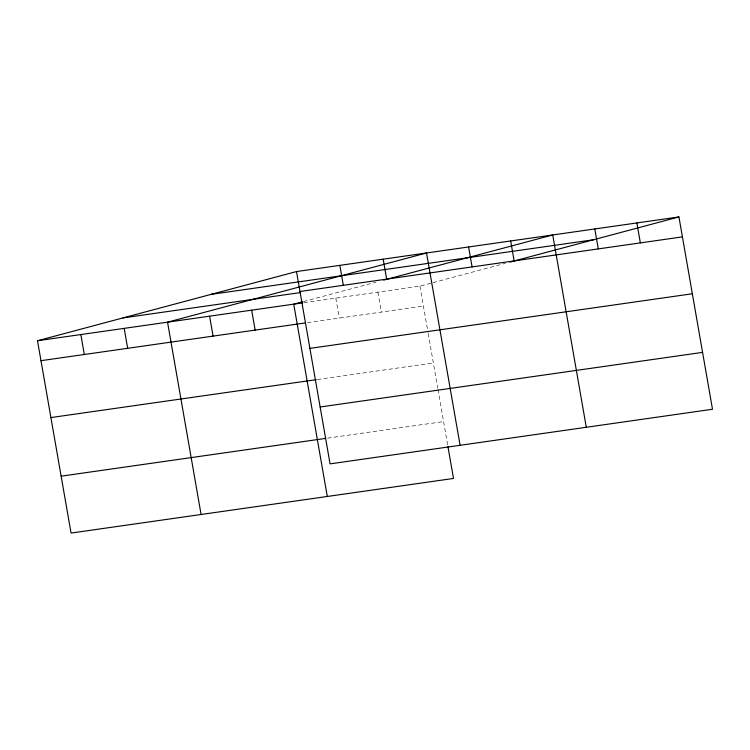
<?xml version="1.0" encoding="UTF-8"?>
<svg xmlns="http://www.w3.org/2000/svg" width="750" height="750" viewBox="0 0 750 750"><rect width="100%" height="100%" fill="white"/><g stroke="black" fill="none" stroke-linecap="round" stroke-linejoin="round"><path stroke-width="0.56" stroke-dasharray="3.75 2.81" d="M303.591 301.519L375.919 282.197M303.966 302.691L419.934 286.134L431.991 282.909M433.087 282.619L505.406 263.297M307.444 322.641L423.412 306.075M317.372 379.519L433.341 362.953M327.6 438.122L443.569 421.566M419.934 286.134L427.978 332.241M428.184 333.375L437.756 388.238M437.953 389.391L447.741 445.453M377.869 292.144L381.347 312.084M335.803 298.153L339.281 318.094"/><path stroke-width="1.12" d="M447.938 446.588L453.497 478.444L71.062 533.062L37.5 340.744L296.503 271.556L678.938 216.938L712.5 409.256L330.066 463.866L296.503 271.556M302.494 301.819L293.728 304.153L327.291 496.472M383.719 280.116L552.731 234.966L586.294 427.275M509.925 262.097L678.938 216.938M211.031 294.384L593.466 239.775M299.981 291.497L682.416 236.888M122.972 317.916L300.75 292.528M37.5 340.744L302.831 302.859M40.978 360.684L305.175 322.959M309.909 348.375L692.344 293.766M50.906 417.572L316.238 379.678M320.138 406.988L702.572 352.369M61.134 476.175L325.322 438.45M636.872 222.947L640.35 242.887M594.797 228.956L598.284 248.897M510.666 240.975L514.144 260.916M468.6 246.975L472.078 266.925M460.097 445.294L426.525 252.984L167.531 322.181L201.094 514.491M383.184 259.172L386.663 279.122M339.844 265.369L343.322 285.309M251.662 310.162L255.141 330.103M209.597 316.172L213.075 336.112M124.181 328.369L127.669 348.309M80.841 334.556L84.319 354.497"/></g></svg>
